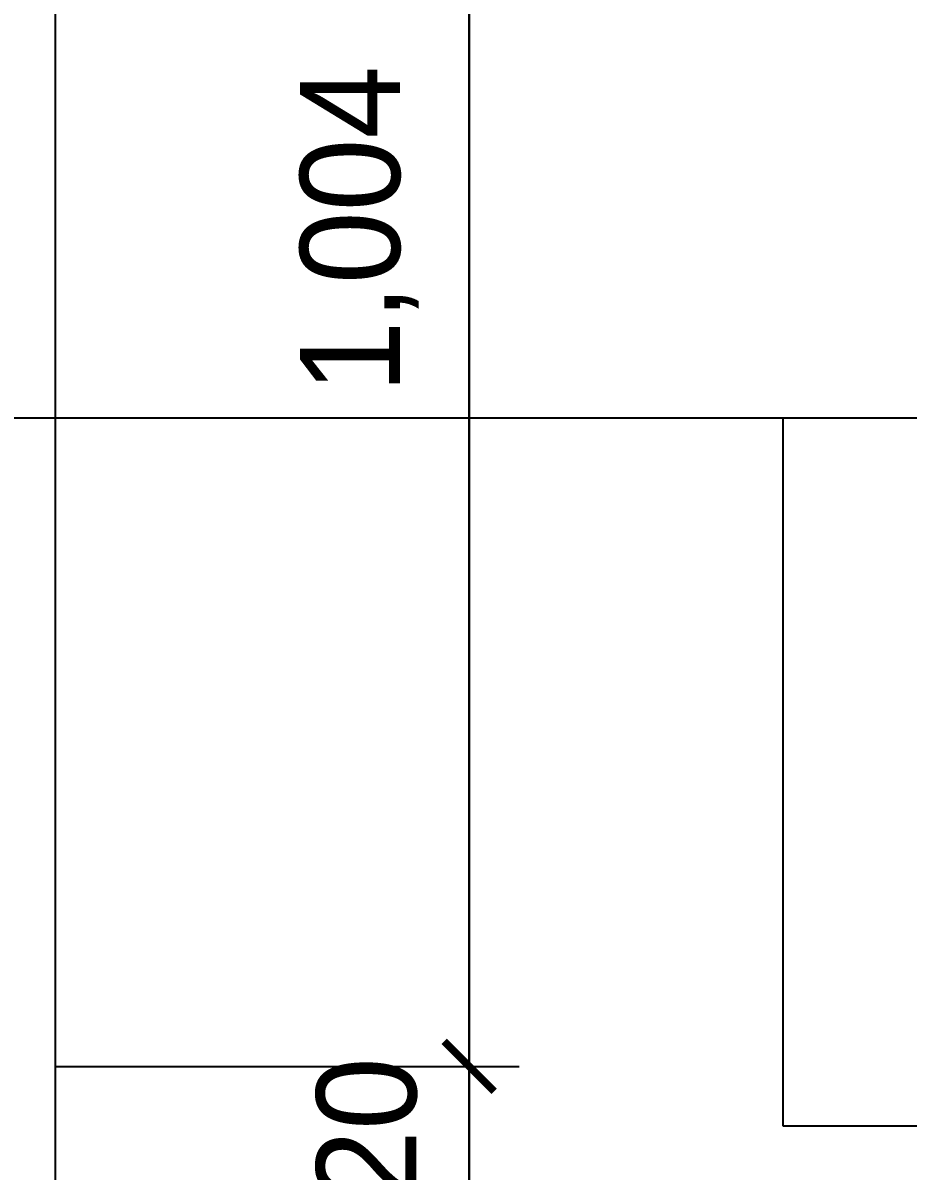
# Model space of a CAD drawing. Header units: millimetres. Extents: x 236955 to 308542, y 30900 to 88969.
# Drawn here: x 276750 to 277282, y 70354 to 71042 of the extents above; entities that cross this region are included whole.
import ezdxf

# ---------------------------------------------------------------- set-up
doc = ezdxf.new("R2010")
doc.units = ezdxf.units.MM
doc.header["$LTSCALE"] = 100
doc.header["$PDMODE"] = 3
doc.layers.get('DEFPOINTS').update_dxf_attribs({"color": 248})
for name, color, linetype in [('0-ELC TEXT', 7, 'Continuous'), ('07-DIM WAL', 5, 'Continuous'), ('F-WALL1', 2, 'Continuous')]:
    doc.layers.add(name, color=color, linetype=linetype)
doc.styles.add('HY 울릉도 L', font='')
doc.styles.get('HY 울릉도 L').set_extended_font_data('HY울릉도L')
doc.dimstyles.new('30', dxfattribs={"dimscale": 30, "dimtxt": 2, "dimasz": 1, "dimexe": 1, "dimexo": 1, "dimgap": 1, "dimtad": 1, "dimdec": 0, "dimrnd": 0.05, "dimdsep": 46, "dimlunit": 6, "dimtxsty": 'HY 울릉도 L', "dimblk": 'ARCHTICK', "dimcen": 2.5, "dimdle": 1, "dimclrd": 133, "dimclre": 133, "dimclrt": 30, "dimadec": 0, "dimazin": 0, "dimtfac": 1, "dimtdec": 0, "dimtix": 1, "dimtmove": 2, "dimatfit": 3, "dimldrblk": 'ARCHTICK', "dimfxl": 1, "dimlwd": -1, "dimlwe": -1, "dimarcsym": 0})

# ---------------------------------------------------------------- blocks, each defined once
blk = doc.blocks.new('flooor')
at = {"layer": 'F-WALL1'}
for p, q in [((277018.11, 60009.5), (277018.11, 73470.5)), ((276769.61, 71451.5), (276769.61, 68646.5))]:
    blk.add_line(p, q, dxfattribs=at)
blk = doc.blocks.new('_ArchTick')
at = {"color": 0, "linetype": 'ByBlock', "const_width": 0.15}
blk.add_lwpolyline([(-0.5, -0.5), (0.5, 0.5)], dxfattribs=at)
blk = doc.blocks.new('*D342')
at = {"layer": '07-DIM WAL', "color": 133}
for p, q in [((277018.11, 70416.5), (277018.11, 70446.5)), ((276769.61, 70416.5), (277048.11, 70416.5)), ((277018.11, 70416.5), (277018.11, 70296.5)), ((276769.61, 70296.5), (277048.11, 70296.5)), ((277018.11, 70296.5), (277018.11, 70266.5))]:
    blk.add_line(p, q, dxfattribs=at)
at = {"layer": 'DEFPOINTS', "color": 0}
for p in [(276739.61, 70416.5), (276739.61, 70296.5), (277018.11, 70296.5)]:
    blk.add_point(p, dxfattribs=at)
at = {"layer": '07-DIM WAL', "color": 133, "xscale": 30, "yscale": 30, "zscale": 30}
for p, rotation in [((277018.11, 70416.5), 270), ((277018.11, 70296.5), 90)]:
    blk.add_blockref('_ArchTick', p, dxfattribs=dict(at, rotation=rotation))
at = {"layer": '07-DIM WAL', "color": 30, "insert": (276956.85, 70356.5), "char_height": 60, "attachment_point": 5, "rotation": 90, "style": 'HY 울릉도 L'}
blk.add_mtext('120', dxfattribs=at)
blk = doc.blocks.new('*D343')
at = {"layer": '07-DIM WAL', "color": 133}
for p, q in [((277018.11, 71450.5), (277018.11, 70386.5)), ((276769.61, 71420.5), (277048.11, 71420.5)), ((276769.61, 70416.5), (277048.11, 70416.5))]:
    blk.add_line(p, q, dxfattribs=at)
at = {"layer": 'DEFPOINTS', "color": 0}
for p in [(276739.61, 71420.5), (276739.61, 70416.5), (277018.11, 70416.5)]:
    blk.add_point(p, dxfattribs=at)
at = {"layer": '07-DIM WAL', "color": 133, "xscale": 30, "yscale": 30, "zscale": 30}
for p, rotation in [((277018.11, 71420.5), 90), ((277018.11, 70416.5), 270)]:
    blk.add_blockref('_ArchTick', p, dxfattribs=dict(at, rotation=rotation))
at = {"layer": '07-DIM WAL', "color": 30, "insert": (276952.17, 70918.5), "char_height": 60, "attachment_point": 5, "rotation": 90, "style": 'HY 울릉도 L'}
blk.add_mtext('1,004', dxfattribs=at)

msp = doc.modelspace()

# ---------------------------------------------------------------- linework, layer by layer
at = {"layer": '0-ELC TEXT'}
msp.add_line((277206.38, 70805.43), (276259.34, 70805.43), dxfattribs=at)
msp.add_lwpolyline([(277206.38, 70380.92), (278984.65, 70380.92), (278984.65, 70805.43), (277206.38, 70805.43)], close=True, dxfattribs=at)

# ---------------------------------------------------------------- block references
msp.add_blockref('flooor', (0, 0))

# ---------------------------------------------------------------- dimensions: what is measured, and where the dimension line sits
at = {"layer": '07-DIM WAL'}
for base, p1, p2, picture, middle in [((277018.11, 70416.5), (276739.61, 71420.5), (276739.61, 70416.5), '*D343', (276952.17, 70918.5)), ((277018.11, 70296.5), (276739.61, 70416.5), (276739.61, 70296.5), '*D342', (276956.85, 70356.5))]:
    dim = msp.add_linear_dim(base=base, p1=p1, p2=p2, angle=90, dimstyle='30', override={"dimfxl": 1.25}, dxfattribs=at)
    dim.commit()
    dim.dimension.update_dxf_attribs({"geometry": picture, "text_midpoint": middle})

doc.saveas('drawing.dxf')
